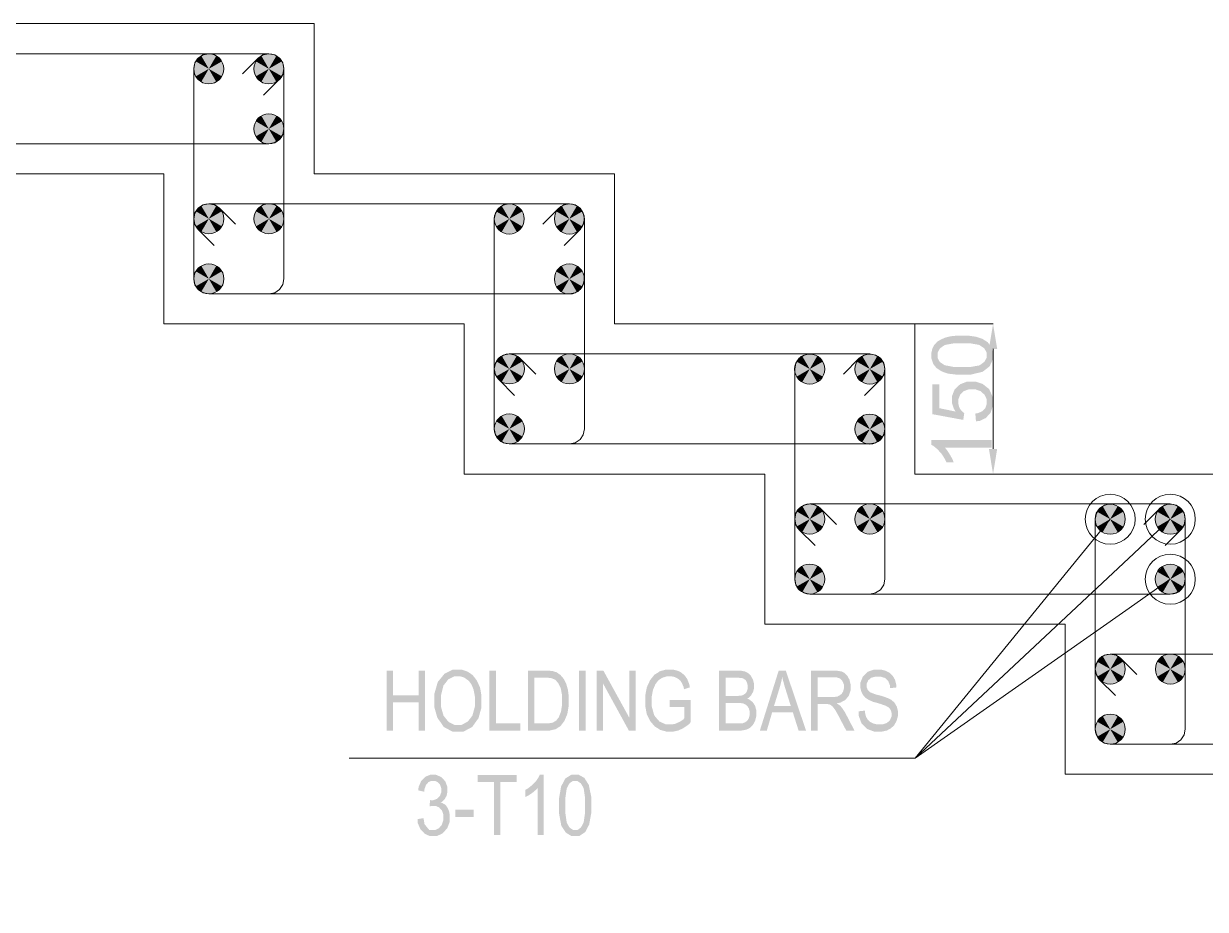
# Model space of a CAD drawing. Header units: millimetres. Extents: x 51.5 to 74.8, y 0.8 to 17.2.
# Drawn here: x 66.374 to 67.918, y 4.302 to 5.46 of the extents above; entities that cross this region are included whole.
import ezdxf

# ---------------------------------------------------------------- set-up
doc = ezdxf.new("R2010")
doc.units = ezdxf.units.MM
doc.layers.add('PDF_Geomertry', color=7, linetype='Continuous')
doc.layers.add('PDF_Solid Fills', color=7, linetype='Continuous')

msp = doc.modelspace()

# ---------------------------------------------------------------- hatches: boundary and pattern name
at = {"layer": 'PDF_Solid Fills', "transparency": 33554559}
h = msp.add_hatch(color=256, dxfattribs=at)
h.paths.add_polyline_path([(67.6001, 5.0006), (67.5932, 5.0006), (67.5819, 5.002), (67.5776, 5.0034), (67.5734, 5.0049), (67.5669, 5.0091), (67.5645, 5.0119), (67.5623, 5.0148), (67.56, 5.0219), (67.56, 5.0262), (67.56, 5.0293), (67.5612, 5.0348), (67.5625, 5.0372), (67.5638, 5.0397), (67.5675, 5.0436), (67.5698, 5.0451), (67.5723, 5.0466), (67.5782, 5.0491), (67.5815, 5.0499), (67.585, 5.0508), (67.5943, 5.0518), (67.6001, 5.0518), (67.607, 5.0518), (67.6182, 5.0502), (67.6225, 5.0488), (67.6266, 5.0474), (67.6332, 5.0433), (67.6355, 5.0404), (67.6379, 5.0376), (67.6401, 5.0305), (67.6401, 5.0262), (67.6401, 5.0205), (67.6361, 5.0116), (67.632, 5.0084), (67.627, 5.0045), (67.6111, 5.0006)])
h.paths.add_polyline_path([(67.6001, 5.0105), (67.6098, 5.0105), (67.6226, 5.0127), (67.6258, 5.0149), (67.629, 5.0173), (67.6322, 5.0229), (67.6322, 5.0262), (67.6322, 5.0295), (67.629, 5.0351), (67.6258, 5.0373), (67.6226, 5.0395), (67.6097, 5.0418), (67.6001, 5.0418), (67.5904, 5.0418), (67.5776, 5.0395), (67.5744, 5.0373), (67.5712, 5.0351), (67.568, 5.0294), (67.568, 5.0261), (67.568, 5.0227), (67.5708, 5.0174), (67.5736, 5.0155), (67.5772, 5.013), (67.5904, 5.0105)])
for points in [[(67.6182, 4.9397), (67.6173, 4.9498), (67.6211, 4.9504), (67.6266, 4.953), (67.6284, 4.9549), (67.6304, 4.957), (67.6322, 4.962), (67.6322, 4.9649), (67.6322, 4.9684), (67.6295, 4.9743), (67.6269, 4.9766), (67.6243, 4.9791), (67.6173, 4.9815), (67.613, 4.9815), (67.6088, 4.9815), (67.6023, 4.9791), (67.6, 4.9769), (67.5976, 4.9745), (67.5952, 4.9686), (67.5952, 4.9647), (67.5952, 4.9623), (67.5963, 4.9581), (67.5973, 4.9563), (67.5984, 4.9544), (67.6012, 4.9515), (67.6029, 4.9505), (67.6016, 4.9415), (67.5613, 4.949), (67.5613, 4.988), (67.5705, 4.988), (67.5705, 4.9568), (67.5916, 4.9524), (67.5893, 4.9561), (67.5868, 4.9634), (67.5868, 4.9673), (67.5868, 4.9724), (67.5902, 4.9811), (67.5938, 4.9847), (67.5975, 4.9881), (67.6066, 4.9916), (67.6122, 4.9916), (67.6175, 4.9916), (67.6268, 4.9886), (67.6307, 4.9855), (67.6354, 4.9818), (67.6401, 4.9713), (67.6401, 4.9648), (67.6401, 4.9595), (67.6372, 4.9508), (67.6341, 4.9474), (67.6311, 4.944), (67.6232, 4.9402)], [(67.6388, 4.9151), (67.6388, 4.9054), (67.5773, 4.9054), (67.579, 4.9037), (67.5823, 4.8991), (67.584, 4.8963), (67.5857, 4.8934), (67.5882, 4.8884), (67.589, 4.8862), (67.5797, 4.8862), (67.5777, 4.8902), (67.5732, 4.8973), (67.5705, 4.9002), (67.5677, 4.9033), (67.5625, 4.9076), (67.56, 4.9088), (67.56, 4.9151)], [(67.2183, 4.5662), (67.2183, 4.5754), (67.2455, 4.5755), (67.2455, 4.5462), (67.2425, 4.5431), (67.2359, 4.5386), (67.2326, 4.537), (67.2293, 4.5355), (67.2223, 4.534), (67.2188, 4.534), (67.2141, 4.534), (67.2058, 4.5363), (67.202, 4.5387), (67.1983, 4.5411), (67.1925, 4.548), (67.1904, 4.5524), (67.1882, 4.557), (67.1861, 4.5679), (67.1861, 4.5743), (67.1861, 4.5806), (67.1882, 4.5919), (67.1904, 4.5966), (67.1925, 4.6013), (67.1982, 4.6084), (67.2018, 4.6106), (67.2052, 4.6129), (67.2136, 4.6152), (67.2183, 4.6152), (67.2219, 4.6152), (67.228, 4.6138), (67.2307, 4.6126), (67.2333, 4.6112), (67.2377, 4.6076), (67.2394, 4.6051), (67.2411, 4.6027), (67.2437, 4.5961), (67.2445, 4.5919), (67.2369, 4.5894), (67.2362, 4.5926), (67.2341, 4.5976), (67.233, 4.5993), (67.2318, 4.6009), (67.2287, 4.6034), (67.2268, 4.6044), (67.2248, 4.6054), (67.2205, 4.6063), (67.2182, 4.6063), (67.2145, 4.6063), (67.2086, 4.6045), (67.2059, 4.6029), (67.2034, 4.6012), (67.1994, 4.5959), (67.1979, 4.5923), (67.1963, 4.5887), (67.1947, 4.5799), (67.1947, 4.5748), (67.1947, 4.5669), (67.198, 4.5551), (67.2013, 4.5512), (67.2047, 4.5473), (67.2133, 4.5434), (67.2186, 4.5434), (67.2211, 4.5434), (67.2262, 4.5445), (67.2288, 4.5458), (67.2315, 4.547), (67.2357, 4.5498), (67.2372, 4.5515), (67.2372, 4.5662)], [(67.465, 4.5606), (67.473, 4.5615), (67.4733, 4.5583), (67.4747, 4.5531), (67.4759, 4.5513), (67.477, 4.5495), (67.4802, 4.5466), (67.4823, 4.5455), (67.4845, 4.5445), (67.4893, 4.5434), (67.4919, 4.5434), (67.4957, 4.5434), (67.5016, 4.5452), (67.5037, 4.547), (67.5058, 4.549), (67.5079, 4.5538), (67.5079, 4.5568), (67.5079, 4.5584), (67.5072, 4.5615), (67.5063, 4.5629), (67.5057, 4.5641), (67.5033, 4.5662), (67.5018, 4.567), (67.5002, 4.5679), (67.4936, 4.5702), (67.4884, 4.5718), (67.4838, 4.573), (67.4775, 4.5758), (67.4755, 4.5772), (67.4736, 4.5784), (67.4707, 4.5819), (67.4695, 4.584), (67.4684, 4.5862), (67.4673, 4.5909), (67.4673, 4.5936), (67.4673, 4.5983), (67.4705, 4.6061), (67.4736, 4.6091), (67.4766, 4.6122), (67.485, 4.6152), (67.4901, 4.6152), (67.4937, 4.6152), (67.5, 4.6137), (67.5027, 4.6123), (67.5054, 4.6109), (67.5095, 4.6069), (67.5111, 4.6043), (67.5125, 4.6016), (67.5141, 4.5954), (67.5143, 4.5918), (67.5061, 4.5909), (67.5057, 4.5948), (67.5034, 4.6005), (67.5015, 4.6023), (67.4995, 4.6041), (67.494, 4.6059), (67.4904, 4.6059), (67.4868, 4.6059), (67.4812, 4.6044), (67.4794, 4.6027), (67.4775, 4.6012), (67.4755, 4.5969), (67.4755, 4.5944), (67.4755, 4.592), (67.4769, 4.5883), (67.4783, 4.587), (67.4797, 4.5856), (67.4861, 4.583), (67.4909, 4.5818), (67.4957, 4.5805), (67.5023, 4.5781), (67.5043, 4.5773), (67.5073, 4.5758), (67.5118, 4.5719), (67.5132, 4.5694), (67.5147, 4.5669), (67.5162, 4.5611), (67.5162, 4.5577), (67.5162, 4.5543), (67.5145, 4.5481), (67.513, 4.5454), (67.5115, 4.5426), (67.5072, 4.5384), (67.5044, 4.5369), (67.5018, 4.5355), (67.4951, 4.534), (67.4913, 4.534), (67.4854, 4.534), (67.4758, 4.5376), (67.4723, 4.5412), (67.4687, 4.5448), (67.4651, 4.5545)], [(66.8483, 4.5354), (66.8483, 4.6138), (66.8568, 4.6138), (66.8568, 4.5816), (66.8902, 4.5816), (66.8902, 4.6138), (66.8987, 4.6138), (66.8987, 4.5354), (66.8902, 4.5354), (66.8902, 4.5723), (66.8568, 4.5723), (66.8568, 4.5354)], [(66.9827, 4.5354), (66.9827, 4.6138), (66.9912, 4.6138), (66.9912, 4.5447), (67.0229, 4.5447), (67.0229, 4.5354)], [(67.1229, 4.5354), (67.1229, 4.6138), (67.1315, 4.6138), (67.1654, 4.5522), (67.1654, 4.6138), (67.1736, 4.6138), (67.1736, 4.5354), (67.1648, 4.5354), (67.1311, 4.5969), (67.1311, 4.5354)], [(66.8888, 4.4197), (66.8966, 4.4209), (66.8979, 4.4131), (66.9041, 4.4054), (66.9091, 4.4054), (66.9119, 4.4054), (66.9165, 4.4077), (66.9186, 4.4099), (66.9205, 4.4123), (66.9225, 4.4183), (66.9225, 4.4219), (66.9225, 4.4254), (66.9207, 4.4308), (66.9188, 4.4329), (66.917, 4.4349), (66.9126, 4.437), (66.91, 4.437), (66.9088, 4.437), (66.9061, 4.4366), (66.9044, 4.4361), (66.9052, 4.4445), (66.9065, 4.4444), (66.9094, 4.4444), (66.9143, 4.4462), (66.9161, 4.448), (66.9179, 4.4498), (66.9197, 4.4545), (66.9197, 4.4576), (66.9197, 4.4602), (66.9182, 4.4647), (66.9166, 4.4663), (66.9151, 4.468), (66.9113, 4.4697), (66.9091, 4.4697), (66.9069, 4.4697), (66.903, 4.468), (66.9015, 4.4662), (66.8998, 4.4644), (66.8979, 4.4591), (66.8975, 4.4555), (66.8895, 4.4573), (66.8904, 4.4623), (66.8937, 4.4699), (66.8963, 4.4724), (66.899, 4.4751), (66.9052, 4.4776), (66.909, 4.4776), (66.9129, 4.4776), (66.9195, 4.4748), (66.9223, 4.4719), (66.9251, 4.469), (66.9277, 4.4618), (66.9277, 4.4573), (66.9277, 4.4547), (66.9266, 4.4499), (66.9254, 4.4479), (66.9243, 4.4458), (66.9211, 4.4426), (66.919, 4.4413), (66.9209, 4.4408), (66.9241, 4.4391), (66.9254, 4.4379), (66.9266, 4.4366), (66.9286, 4.4333), (66.9294, 4.4312), (66.9301, 4.4293), (66.9309, 4.4245), (66.9309, 4.422), (66.9309, 4.4166), (66.9277, 4.4079), (66.9245, 4.4044), (66.9213, 4.4009), (66.9137, 4.3974), (66.9093, 4.3974), (66.9051, 4.3974), (66.8982, 4.4005), (66.8954, 4.4036), (66.8925, 4.4065), (66.8891, 4.4145)], [(66.9886, 4.3988), (66.9886, 4.468), (66.9673, 4.468), (66.9673, 4.4773), (67.0183, 4.4773), (67.0183, 4.468), (66.997, 4.468), (66.997, 4.3988)], [(67.0534, 4.3988), (67.0455, 4.3988), (67.0455, 4.4602), (67.0441, 4.4586), (67.0405, 4.4554), (67.0382, 4.4537), (67.0359, 4.452), (67.0316, 4.4495), (67.0297, 4.4487), (67.0297, 4.458), (67.033, 4.4598), (67.0388, 4.4644), (67.0413, 4.4672), (67.0438, 4.4698), (67.0473, 4.4751), (67.0483, 4.4776), (67.0534, 4.4776)]]:
    msp.add_hatch(color=256, dxfattribs=at).paths.add_polyline_path(points)
h = msp.add_hatch(color=256, dxfattribs=at)
h.paths.add_polyline_path([(66.9108, 4.5736), (66.9108, 4.5836), (66.9152, 4.599), (66.9197, 4.6044), (66.924, 4.6098), (66.9351, 4.6152), (66.9416, 4.6152), (66.9459, 4.6152), (66.9537, 4.6127), (66.9572, 4.6104), (66.9607, 4.608), (66.9662, 4.6009), (66.9683, 4.5963), (66.9704, 4.5918), (66.9723, 4.5809), (66.9723, 4.5745), (66.9723, 4.5658), (66.9684, 4.5516), (66.9644, 4.5461), (66.9601, 4.5401), (66.9487, 4.534), (66.9416, 4.534), (66.9344, 4.534), (66.923, 4.5402), (66.9187, 4.5465), (66.9147, 4.552), (66.9108, 4.5656)])
h.paths.add_polyline_path([(66.9195, 4.5734), (66.9195, 4.5662), (66.9227, 4.5549), (66.9259, 4.5509), (66.9291, 4.5469), (66.9369, 4.5429), (66.9415, 4.5429), (66.9462, 4.5429), (66.9541, 4.5469), (66.9573, 4.5509), (66.9605, 4.5551), (66.9637, 4.5669), (66.9637, 4.5748), (66.9637, 4.5798), (66.962, 4.5888), (66.9604, 4.5929), (66.9591, 4.5959), (66.9554, 4.6008), (66.9527, 4.6026), (66.9502, 4.6045), (66.9447, 4.6063), (66.9416, 4.6063), (66.9369, 4.6063), (66.9288, 4.6023), (66.9258, 4.5983), (66.9226, 4.5943), (66.9195, 4.5819)])
h = msp.add_hatch(color=256, dxfattribs=at)
h.paths.add_polyline_path([(67.033, 4.5354), (67.033, 4.6138), (67.0552, 4.6138), (67.0594, 4.6138), (67.0657, 4.6131), (67.0679, 4.6124), (67.0707, 4.6115), (67.0755, 4.608), (67.0776, 4.6055), (67.0797, 4.603), (67.0829, 4.5968), (67.084, 4.593), (67.0851, 4.5893), (67.0863, 4.5802), (67.0863, 4.5751), (67.0863, 4.5684), (67.0844, 4.557), (67.0825, 4.5524), (67.0804, 4.5477), (67.0754, 4.5412), (67.0723, 4.5393), (67.0693, 4.5373), (67.0612, 4.5354), (67.0563, 4.5354)])
h.paths.add_polyline_path([(67.0415, 4.5447), (67.0552, 4.5447), (67.0594, 4.5447), (67.0658, 4.5459), (67.0679, 4.5473), (67.0701, 4.5487), (67.0734, 4.553), (67.0745, 4.5561), (67.0761, 4.5599), (67.0776, 4.5695), (67.0776, 4.5751), (67.0776, 4.5811), (67.0759, 4.5905), (67.0744, 4.5938), (67.0727, 4.5973), (67.0686, 4.6019), (67.0659, 4.603), (67.0643, 4.6038), (67.0588, 4.6045), (67.0551, 4.6045), (67.0415, 4.6045)])
h = msp.add_hatch(color=256, dxfattribs=at)
h.paths.add_polyline_path([(67.2827, 4.5354), (67.2827, 4.6138), (67.3069, 4.6138), (67.3107, 4.6138), (67.3163, 4.6127), (67.3186, 4.6116), (67.3207, 4.6104), (67.3243, 4.6069), (67.3255, 4.6045), (67.3269, 4.602), (67.3283, 4.5968), (67.3283, 4.5938), (67.3283, 4.5911), (67.3272, 4.5862), (67.3259, 4.5841), (67.3248, 4.5819), (67.3215, 4.5784), (67.3193, 4.5772), (67.322, 4.5761), (67.3265, 4.5726), (67.3282, 4.5702), (67.3297, 4.5677), (67.3313, 4.5618), (67.3313, 4.5581), (67.3313, 4.5545), (67.3298, 4.5483), (67.3284, 4.5456), (67.3269, 4.5429), (67.323, 4.539), (67.3207, 4.5377), (67.3182, 4.5366), (67.3115, 4.5354), (67.3072, 4.5354)])
h.paths.add_polyline_path([(67.2912, 4.5447), (67.3073, 4.5447), (67.31, 4.5447), (67.3138, 4.5451), (67.3151, 4.5456), (67.3169, 4.5463), (67.3197, 4.5486), (67.3207, 4.5501), (67.3216, 4.5518), (67.3226, 4.5558), (67.3226, 4.5581), (67.3226, 4.5604), (67.3216, 4.5641), (67.3208, 4.5656), (67.3198, 4.5672), (67.3173, 4.5694), (67.3158, 4.5701), (67.3143, 4.5709), (67.3094, 4.5716), (67.3062, 4.5716), (67.2912, 4.5716)])
h.paths.add_polyline_path([(67.2912, 4.5808), (67.3052, 4.5808), (67.3079, 4.5808), (67.3118, 4.5812), (67.313, 4.5816), (67.3147, 4.5822), (67.3172, 4.584), (67.3182, 4.5854), (67.319, 4.5868), (67.32, 4.5902), (67.32, 4.5926), (67.32, 4.5947), (67.3191, 4.5981), (67.3183, 4.5997), (67.3175, 4.6011), (67.3152, 4.603), (67.3138, 4.6036), (67.3126, 4.604), (67.3077, 4.6045), (67.3041, 4.6045), (67.2912, 4.6045)])
h = msp.add_hatch(color=256, dxfattribs=at)
h.paths.add_polyline_path([(67.3359, 4.5354), (67.3605, 4.6138), (67.3698, 4.6138), (67.3962, 4.5354), (67.3865, 4.5354), (67.379, 4.5591), (67.3519, 4.5591), (67.345, 4.5354)])
h.paths.add_polyline_path([(67.3544, 4.5676), (67.3763, 4.5676), (67.3695, 4.5893), (67.368, 4.5943), (67.3658, 4.6024), (67.3651, 4.6056), (67.3644, 4.6018), (67.3626, 4.5943), (67.3615, 4.5906)])
h = msp.add_hatch(color=256, dxfattribs=at)
h.paths.add_polyline_path([(67.4029, 4.5354), (67.4029, 4.6138), (67.4313, 4.6138), (67.4359, 4.6138), (67.4425, 4.6127), (67.4447, 4.6116), (67.4468, 4.6105), (67.4502, 4.6069), (67.4516, 4.6044), (67.453, 4.6018), (67.4544, 4.5958), (67.4544, 4.5924), (67.4544, 4.588), (67.452, 4.5808), (67.4497, 4.5781), (67.4475, 4.5754), (67.4407, 4.5718), (67.4362, 4.5711), (67.438, 4.5699), (67.4408, 4.5679), (67.4418, 4.5668), (67.4436, 4.5645), (67.4469, 4.5595), (67.4484, 4.5568), (67.4595, 4.5354), (67.4488, 4.5354), (67.4402, 4.5516), (67.4377, 4.5565), (67.434, 4.5629), (67.4327, 4.5645), (67.4315, 4.5662), (67.429, 4.5686), (67.4279, 4.5691), (67.4266, 4.5697), (67.4233, 4.5702), (67.4212, 4.5702), (67.4113, 4.5702), (67.4113, 4.5354)])
h.paths.add_polyline_path([(67.4113, 4.5793), (67.4297, 4.5793), (67.4327, 4.5793), (67.4373, 4.5799), (67.4388, 4.5808), (67.4404, 4.5815), (67.4429, 4.5837), (67.4438, 4.5852), (67.4447, 4.5868), (67.4457, 4.5904), (67.4457, 4.5924), (67.4457, 4.5955), (67.4438, 4.6001), (67.4422, 4.6018), (67.4404, 4.6036), (67.4352, 4.6052), (67.4318, 4.6052), (67.4113, 4.6052)])
h = msp.add_hatch(color=256, dxfattribs=at)
h.paths.add_polyline_path([(67.0737, 4.4376), (67.0737, 4.4474), (67.0763, 4.4624), (67.079, 4.4674), (67.0816, 4.4726), (67.0895, 4.4776), (67.0947, 4.4776), (67.0994, 4.4776), (67.1066, 4.4736), (67.1093, 4.4694), (67.1125, 4.4644), (67.1157, 4.4486), (67.1157, 4.4376), (67.1157, 4.4277), (67.113, 4.4127), (67.1104, 4.4077), (67.1077, 4.4026), (67.0998, 4.3974), (67.0947, 4.3974), (67.09, 4.3974), (67.0825, 4.402), (67.0795, 4.4065), (67.0766, 4.4109), (67.0737, 4.4265)])
h.paths.add_polyline_path([(67.0818, 4.4376), (67.0818, 4.428), (67.0836, 4.4152), (67.0854, 4.4119), (67.0873, 4.4087), (67.092, 4.4054), (67.0948, 4.4054), (67.0976, 4.4054), (67.1022, 4.4087), (67.104, 4.412), (67.1058, 4.4154), (67.1076, 4.4281), (67.1076, 4.4376), (67.1076, 4.4472), (67.1058, 4.4599), (67.104, 4.4633), (67.102, 4.4665), (67.0973, 4.4697), (67.0944, 4.4697), (67.0918, 4.4697), (67.0872, 4.4665), (67.0854, 4.4631), (67.0836, 4.4598), (67.0818, 4.447)])

# ---------------------------------------------------------------- linework, layer by layer
at = {"layer": 'PDF_Geomertry', "lineweight": 0}
for points in [[(68.7158, 4.2822), (68.7158, 4.4784), (68.3234, 4.4784), (68.3234, 4.6745), (67.9309, 4.6745), (67.9309, 4.8708), (67.5384, 4.8708), (67.5384, 5.067), (67.1461, 5.067), (67.1461, 5.2633), (66.7536, 5.2633), (66.7536, 5.4595), (66.3611, 5.4595)], [(66.2237, 5.4202), (66.6947, 5.4202), (66.7022, 5.4188), (66.7086, 5.4145), (66.7127, 5.4081), (66.7143, 5.4006), (66.7143, 5.3222), (66.7127, 5.3147), (66.7086, 5.3083), (66.7022, 5.304), (66.6947, 5.3026), (66.2237, 5.3026)], [(66.66, 5.3937), (66.6808, 5.4145), (66.6872, 5.4188), (66.6947, 5.4202), (66.7022, 5.4188), (66.7086, 5.4145), (66.7127, 5.4081), (66.7143, 5.4006), (66.7143, 5.1259), (66.7127, 5.1184), (66.7086, 5.112), (66.7022, 5.1077), (66.6947, 5.1063), (66.6162, 5.1063), (66.6087, 5.1077), (66.6023, 5.112), (66.598, 5.1184), (66.5965, 5.1259), (66.5965, 5.4006), (66.598, 5.4081), (66.6023, 5.4145), (66.6087, 5.4188), (66.6162, 5.4202), (66.6947, 5.4202), (66.7022, 5.4188), (66.7086, 5.4145), (66.7127, 5.4081), (66.7143, 5.4006), (66.7127, 5.3931), (66.7086, 5.3868), (66.6877, 5.3659)], [(66.1648, 5.2633), (66.5573, 5.2633), (66.5573, 5.067), (66.9498, 5.067), (66.9498, 4.8708), (67.3422, 4.8708), (67.3422, 4.6745), (67.7347, 4.6745), (67.7347, 4.4784), (68.1272, 4.4784), (68.1272, 4.2822)], [(66.6232, 5.1697), (66.6023, 5.1905), (66.598, 5.1969), (66.5965, 5.2044), (66.598, 5.2119), (66.6023, 5.2183), (66.6087, 5.2226), (66.6162, 5.224), (67.0872, 5.224), (67.0947, 5.2226), (67.1011, 5.2183), (67.1052, 5.2119), (67.1068, 5.2044), (67.1068, 5.1259), (67.1052, 5.1184), (67.1011, 5.112), (67.0947, 5.1077), (67.0872, 5.1063), (66.6162, 5.1063), (66.6087, 5.1077), (66.6023, 5.112), (66.598, 5.1184), (66.5965, 5.1259), (66.5965, 5.2044), (66.598, 5.2119), (66.6023, 5.2183), (66.6087, 5.2226), (66.6162, 5.224), (66.6237, 5.2226), (66.6301, 5.2183), (66.6509, 5.1974)], [(67.0525, 5.1974), (67.0733, 5.2183), (67.0797, 5.2226), (67.0872, 5.224), (67.0947, 5.2226), (67.1011, 5.2183), (67.1052, 5.2119), (67.1068, 5.2044), (67.1068, 4.9297), (67.1052, 4.9222), (67.1011, 4.9158), (67.0947, 4.9116), (67.0872, 4.9101), (67.0086, 4.9101), (67.0011, 4.9116), (66.9948, 4.9158), (66.9905, 4.9222), (66.989, 4.9297), (66.989, 5.2044), (66.9905, 5.2119), (66.9948, 5.2183), (67.0011, 5.2226), (67.0086, 5.224), (67.0872, 5.224), (67.0947, 5.2226), (67.1011, 5.2183), (67.1052, 5.2119), (67.1068, 5.2044), (67.1052, 5.1969), (67.1011, 5.1905), (67.0802, 5.1697)], [(67.5384, 5.067), (67.5384, 5.067)], [(67.5387, 5.067), (67.6408, 5.067)], [(67.6405, 5.0344), (67.6405, 4.9036)], [(67.0155, 4.9734), (66.9948, 4.9943), (66.9905, 5.0006), (66.989, 5.0081), (66.9905, 5.0156), (66.9948, 5.022), (67.0011, 5.0263), (67.0086, 5.0279), (67.4795, 5.0279), (67.487, 5.0263), (67.4934, 5.022), (67.4977, 5.0156), (67.4993, 5.0081), (67.4993, 4.9297), (67.4977, 4.9222), (67.4934, 4.9158), (67.487, 4.9116), (67.4795, 4.9101), (67.0086, 4.9101), (67.0011, 4.9116), (66.9948, 4.9158), (66.9905, 4.9222), (66.989, 4.9297), (66.989, 5.0081), (66.9905, 5.0156), (66.9948, 5.022), (67.0011, 5.0263), (67.0086, 5.0279), (67.0162, 5.0263), (67.0225, 5.022), (67.0433, 5.0012)], [(67.445, 5.0012), (67.4657, 5.022), (67.472, 5.0263), (67.4795, 5.0279), (67.487, 5.0263), (67.4934, 5.022), (67.4977, 5.0156), (67.4993, 5.0081), (67.4993, 4.7334), (67.4977, 4.7259), (67.4934, 4.7195), (67.487, 4.7154), (67.4795, 4.7138), (67.4011, 4.7138), (67.3936, 4.7154), (67.3872, 4.7195), (67.383, 4.7259), (67.3815, 4.7334), (67.3815, 5.0081), (67.383, 5.0156), (67.3872, 5.022), (67.3936, 5.0263), (67.4011, 5.0279), (67.4795, 5.0279), (67.487, 5.0263), (67.4934, 5.022), (67.4977, 5.0156), (67.4993, 5.0081), (67.4977, 5.0006), (67.4934, 4.9943), (67.4726, 4.9734)], [(67.5384, 4.8708), (67.5384, 4.8708)], [(67.5387, 4.8708), (67.6408, 4.8708)], [(67.6405, 4.8708), (67.6405, 4.8708)], [(67.408, 4.7773), (67.3872, 4.798), (67.383, 4.8044), (67.3815, 4.8119), (67.383, 4.8194), (67.3872, 4.8258), (67.3936, 4.8301), (67.4011, 4.8316), (67.872, 4.8316), (67.8795, 4.8301), (67.8859, 4.8258), (67.8902, 4.8194), (67.8916, 4.8119), (67.8916, 4.7334), (67.8902, 4.7259), (67.8859, 4.7195), (67.8795, 4.7154), (67.872, 4.7138), (67.4011, 4.7138), (67.3936, 4.7154), (67.3872, 4.7195), (67.383, 4.7259), (67.3815, 4.7334), (67.3815, 4.8119), (67.383, 4.8194), (67.3872, 4.8258), (67.3936, 4.8301), (67.4011, 4.8316), (67.4086, 4.8301), (67.415, 4.8258), (67.4358, 4.8049)], [(67.8373, 4.8049), (67.8582, 4.8258), (67.8645, 4.8301), (67.872, 4.8316), (67.8795, 4.8301), (67.8859, 4.8258), (67.8902, 4.8194), (67.8916, 4.8119), (67.8916, 4.5372), (67.8902, 4.5297), (67.8859, 4.5233), (67.8795, 4.5191), (67.872, 4.5176), (67.7936, 4.5176), (67.7861, 4.5191), (67.7797, 4.5233), (67.7754, 4.5297), (67.774, 4.5372), (67.774, 4.8119), (67.7754, 4.8194), (67.7797, 4.8258), (67.7861, 4.8301), (67.7936, 4.8316), (67.872, 4.8316), (67.8795, 4.8301), (67.8859, 4.8258), (67.8902, 4.8194), (67.8916, 4.8119), (67.8902, 4.8044), (67.8859, 4.798), (67.8651, 4.7773)], [(67.7934, 4.8118), (67.7522, 4.7611), (67.5386, 4.4993), (67.8243, 4.767), (67.872, 4.8118)], [(67.872, 4.7333), (67.8184, 4.6956), (67.5386, 4.4993), (66.7994, 4.4993)], [(67.8005, 4.5811), (67.7797, 4.6019), (67.7754, 4.6081), (67.774, 4.6158), (67.7754, 4.6233), (67.7797, 4.6295), (67.7861, 4.6338), (67.7936, 4.6354), (68.2645, 4.6354)], [(68.2645, 4.5176), (67.7936, 4.5176), (67.7861, 4.5191), (67.7797, 4.5233), (67.7754, 4.5297), (67.774, 4.5372), (67.774, 4.6158), (67.7754, 4.6233), (67.7797, 4.6295), (67.7861, 4.6338), (67.7936, 4.6354), (67.8011, 4.6338), (67.8075, 4.6295), (67.8283, 4.6088)]]:
    msp.add_lwpolyline(points, dxfattribs=at)
msp.add_circle((66.6947, 5.2044), 0.0196, dxfattribs=at)
for points in [[(66.6357, 5.4004), (66.6357, 5.4112), (66.6269, 5.4201), (66.6161, 5.4201), (66.6052, 5.4201), (66.5965, 5.4112), (66.5965, 5.4004), (66.5965, 5.3895), (66.6052, 5.3808), (66.6161, 5.3808), (66.6269, 5.3808), (66.6357, 5.3895), (66.6357, 5.4004)], [(66.7143, 5.4004), (66.7143, 5.4112), (66.7054, 5.4201), (66.6945, 5.4201), (66.6837, 5.4201), (66.675, 5.4112), (66.675, 5.4004), (66.675, 5.3895), (66.6837, 5.3808), (66.6945, 5.3808), (66.7054, 5.3808), (66.7143, 5.3895), (66.7143, 5.4004)], [(66.7143, 5.4004), (66.7143, 5.4112), (66.7054, 5.4201), (66.6945, 5.4201), (66.6837, 5.4201), (66.675, 5.4112), (66.675, 5.4004), (66.675, 5.3895), (66.6837, 5.3808), (66.6945, 5.3808), (66.7054, 5.3808), (66.7143, 5.3895), (66.7143, 5.4004)], [(66.7143, 5.3219), (66.7143, 5.3327), (66.7054, 5.3416), (66.6945, 5.3416), (66.6837, 5.3416), (66.675, 5.3327), (66.675, 5.3219), (66.675, 5.3111), (66.6837, 5.3023), (66.6945, 5.3023), (66.7054, 5.3023), (66.7143, 5.3111), (66.7143, 5.3219)], [(66.6358, 5.2044), (66.6358, 5.2152), (66.627, 5.224), (66.6162, 5.224), (66.6054, 5.224), (66.5965, 5.2152), (66.5965, 5.2044), (66.5965, 5.1936), (66.6054, 5.1848), (66.6162, 5.1848), (66.627, 5.1848), (66.6358, 5.1936), (66.6358, 5.2044)], [(66.6358, 5.2044), (66.6358, 5.2152), (66.627, 5.224), (66.6162, 5.224), (66.6054, 5.224), (66.5965, 5.2152), (66.5965, 5.2044), (66.5965, 5.1936), (66.6054, 5.1848), (66.6162, 5.1848), (66.627, 5.1848), (66.6358, 5.1936), (66.6358, 5.2044)], [(67.0282, 5.2043), (67.0282, 5.2149), (67.0194, 5.2238), (67.0086, 5.2238), (66.9977, 5.2238), (66.989, 5.2149), (66.989, 5.2043), (66.989, 5.1934), (66.9977, 5.1845), (67.0086, 5.1845), (67.0194, 5.1845), (67.0282, 5.1934), (67.0282, 5.2043)], [(67.1066, 5.2043), (67.1066, 5.2149), (67.0979, 5.2238), (67.087, 5.2238), (67.0762, 5.2238), (67.0675, 5.2149), (67.0675, 5.2043), (67.0675, 5.1934), (67.0762, 5.1845), (67.087, 5.1845), (67.0979, 5.1845), (67.1066, 5.1934), (67.1066, 5.2043)], [(67.1066, 5.2043), (67.1066, 5.2149), (67.0979, 5.2238), (67.087, 5.2238), (67.0762, 5.2238), (67.0675, 5.2149), (67.0675, 5.2043), (67.0675, 5.1934), (67.0762, 5.1845), (67.087, 5.1845), (67.0979, 5.1845), (67.1066, 5.1934), (67.1066, 5.2043)], [(66.6358, 5.1259), (66.6358, 5.1368), (66.627, 5.1455), (66.6162, 5.1455), (66.6054, 5.1455), (66.5965, 5.1368), (66.5965, 5.1259), (66.5965, 5.1151), (66.6054, 5.1063), (66.6162, 5.1063), (66.627, 5.1063), (66.6358, 5.1151), (66.6358, 5.1259)], [(67.1066, 5.1256), (67.1066, 5.1365), (67.0979, 5.1454), (67.087, 5.1454), (67.0762, 5.1454), (67.0675, 5.1365), (67.0675, 5.1256), (67.0675, 5.1148), (67.0762, 5.1061), (67.087, 5.1061), (67.0979, 5.1061), (67.1066, 5.1148), (67.1066, 5.1256)], [(67.0283, 5.0081), (67.0283, 5.019), (67.0194, 5.0279), (67.0086, 5.0279), (66.9979, 5.0279), (66.989, 5.019), (66.989, 5.0081), (66.989, 4.9973), (66.9979, 4.9886), (67.0086, 4.9886), (67.0194, 4.9886), (67.0283, 4.9973), (67.0283, 5.0081)], [(67.0283, 5.0081), (67.0283, 5.019), (67.0194, 5.0279), (67.0086, 5.0279), (66.9979, 5.0279), (66.989, 5.019), (66.989, 5.0081), (66.989, 4.9973), (66.9979, 4.9886), (67.0086, 4.9886), (67.0194, 4.9886), (67.0283, 4.9973), (67.0283, 5.0081)], [(67.1068, 5.0081), (67.1068, 5.019), (67.098, 5.0279), (67.0872, 5.0279), (67.0763, 5.0279), (67.0675, 5.019), (67.0675, 5.0081), (67.0675, 4.9973), (67.0763, 4.9886), (67.0872, 4.9886), (67.098, 4.9886), (67.1068, 4.9973), (67.1068, 5.0081)], [(67.4207, 5.008), (67.4207, 5.0188), (67.4119, 5.0276), (67.4011, 5.0276), (67.3902, 5.0276), (67.3813, 5.0188), (67.3813, 5.008), (67.3813, 4.9972), (67.3902, 4.9883), (67.4011, 4.9883), (67.4119, 4.9883), (67.4207, 4.9972), (67.4207, 5.008)], [(67.4991, 5.008), (67.4991, 5.0188), (67.4904, 5.0276), (67.4795, 5.0276), (67.4687, 5.0276), (67.46, 5.0188), (67.46, 5.008), (67.46, 4.9972), (67.4687, 4.9883), (67.4795, 4.9883), (67.4904, 4.9883), (67.4991, 4.9972), (67.4991, 5.008)], [(67.4991, 5.008), (67.4991, 5.0188), (67.4904, 5.0276), (67.4795, 5.0276), (67.4687, 5.0276), (67.46, 5.0188), (67.46, 5.008), (67.46, 4.9972), (67.4687, 4.9883), (67.4795, 4.9883), (67.4904, 4.9883), (67.4991, 4.9972), (67.4991, 5.008)], [(67.0283, 4.9297), (67.0283, 4.9405), (67.0194, 4.9493), (67.0086, 4.9493), (66.9979, 4.9493), (66.989, 4.9405), (66.989, 4.9297), (66.989, 4.9188), (66.9979, 4.9101), (67.0086, 4.9101), (67.0194, 4.9101), (67.0283, 4.9188), (67.0283, 4.9297)], [(67.4991, 4.9294), (67.4991, 4.9402), (67.4904, 4.9491), (67.4795, 4.9491), (67.4687, 4.9491), (67.46, 4.9402), (67.46, 4.9294), (67.46, 4.9187), (67.4687, 4.9098), (67.4795, 4.9098), (67.4904, 4.9098), (67.4991, 4.9187), (67.4991, 4.9294)], [(67.4208, 4.8119), (67.4208, 4.8227), (67.4119, 4.8316), (67.4011, 4.8316), (67.3902, 4.8316), (67.3815, 4.8227), (67.3815, 4.8119), (67.3815, 4.8011), (67.3902, 4.7923), (67.4011, 4.7923), (67.4119, 4.7923), (67.4208, 4.8011), (67.4208, 4.8119)], [(67.4208, 4.8119), (67.4208, 4.8227), (67.4119, 4.8316), (67.4011, 4.8316), (67.3902, 4.8316), (67.3815, 4.8227), (67.3815, 4.8119), (67.3815, 4.8011), (67.3902, 4.7923), (67.4011, 4.7923), (67.4119, 4.7923), (67.4208, 4.8011), (67.4208, 4.8119)], [(67.4993, 4.8119), (67.4993, 4.8227), (67.4904, 4.8316), (67.4795, 4.8316), (67.4687, 4.8316), (67.46, 4.8227), (67.46, 4.8119), (67.46, 4.8011), (67.4687, 4.7923), (67.4795, 4.7923), (67.4904, 4.7923), (67.4993, 4.8011), (67.4993, 4.8119)], [(67.8262, 4.8118), (67.8262, 4.8298), (67.8115, 4.8444), (67.7934, 4.8444), (67.7754, 4.8444), (67.7608, 4.8298), (67.7608, 4.8118), (67.7608, 4.7937), (67.7754, 4.779), (67.7934, 4.779), (67.8115, 4.779), (67.8262, 4.7937), (67.8262, 4.8118)], [(67.8132, 4.8118), (67.8132, 4.8226), (67.8043, 4.8313), (67.7934, 4.8313), (67.7826, 4.8313), (67.7738, 4.8226), (67.7738, 4.8118), (67.7738, 4.8009), (67.7826, 4.792), (67.7934, 4.792), (67.8043, 4.792), (67.8132, 4.8009), (67.8132, 4.8118)], [(67.9047, 4.8118), (67.9047, 4.8298), (67.8901, 4.8444), (67.872, 4.8444), (67.854, 4.8444), (67.8393, 4.8298), (67.8393, 4.8118), (67.8393, 4.7937), (67.854, 4.779), (67.872, 4.779), (67.8901, 4.779), (67.9047, 4.7937), (67.9047, 4.8118)], [(67.8916, 4.8118), (67.8916, 4.8226), (67.8829, 4.8313), (67.872, 4.8313), (67.8612, 4.8313), (67.8523, 4.8226), (67.8523, 4.8118), (67.8523, 4.8009), (67.8612, 4.792), (67.872, 4.792), (67.8829, 4.792), (67.8916, 4.8009), (67.8916, 4.8118)], [(67.8916, 4.8118), (67.8916, 4.8226), (67.8829, 4.8313), (67.872, 4.8313), (67.8612, 4.8313), (67.8523, 4.8226), (67.8523, 4.8118), (67.8523, 4.8009), (67.8612, 4.792), (67.872, 4.792), (67.8829, 4.792), (67.8916, 4.8009), (67.8916, 4.8118)], [(67.9047, 4.7333), (67.9047, 4.7513), (67.8901, 4.7659), (67.872, 4.7659), (67.854, 4.7659), (67.8393, 4.7513), (67.8393, 4.7333), (67.8393, 4.7152), (67.854, 4.7005), (67.872, 4.7005), (67.8901, 4.7005), (67.9047, 4.7152), (67.9047, 4.7333)], [(67.4208, 4.7334), (67.4208, 4.7443), (67.4119, 4.7531), (67.4011, 4.7531), (67.3902, 4.7531), (67.3815, 4.7443), (67.3815, 4.7334), (67.3815, 4.7226), (67.3902, 4.7138), (67.4011, 4.7138), (67.4119, 4.7138), (67.4208, 4.7226), (67.4208, 4.7334)], [(67.8916, 4.7333), (67.8916, 4.7441), (67.8829, 4.7529), (67.872, 4.7529), (67.8612, 4.7529), (67.8523, 4.7441), (67.8523, 4.7333), (67.8523, 4.7224), (67.8612, 4.7136), (67.872, 4.7136), (67.8829, 4.7136), (67.8916, 4.7224), (67.8916, 4.7333)], [(67.8132, 4.6158), (67.8132, 4.6266), (67.8044, 4.6354), (67.7936, 4.6354), (67.7827, 4.6354), (67.774, 4.6266), (67.774, 4.6158), (67.774, 4.6049), (67.7827, 4.5961), (67.7936, 4.5961), (67.8044, 4.5961), (67.8132, 4.6049), (67.8132, 4.6158)], [(67.8132, 4.6158), (67.8132, 4.6266), (67.8044, 4.6354), (67.7936, 4.6354), (67.7827, 4.6354), (67.774, 4.6266), (67.774, 4.6158), (67.774, 4.6049), (67.7827, 4.5961), (67.7936, 4.5961), (67.8044, 4.5961), (67.8132, 4.6049), (67.8132, 4.6158)], [(67.8916, 4.6158), (67.8916, 4.6266), (67.8829, 4.6354), (67.872, 4.6354), (67.8612, 4.6354), (67.8525, 4.6266), (67.8525, 4.6158), (67.8525, 4.6049), (67.8612, 4.5961), (67.872, 4.5961), (67.8829, 4.5961), (67.8916, 4.6049), (67.8916, 4.6158)], [(67.8132, 4.5372), (67.8132, 4.548), (67.8044, 4.5569), (67.7936, 4.5569), (67.7827, 4.5569), (67.774, 4.548), (67.774, 4.5372), (67.774, 4.5263), (67.7827, 4.5176), (67.7936, 4.5176), (67.8044, 4.5176), (67.8132, 4.5263), (67.8132, 4.5372)]]:
    msp.add_open_spline(points, degree=3, knots=[0, 0, 0, 0, 1, 1, 1, 2, 2, 2, 3, 3, 3, 4, 4, 4, 4], dxfattribs=at)
at = {"layer": 'PDF_Solid Fills', "transparency": 33554559}
for points in [[(66.6063, 5.4174), (66.6161, 5.4201), (66.6161, 5.4004)], [(66.6161, 5.4201), (66.6259, 5.4174), (66.6161, 5.4004)], [(66.6848, 5.4174), (66.6945, 5.4201), (66.6945, 5.4004)], [(66.6945, 5.4201), (66.7044, 5.4174), (66.6945, 5.4004)], [(66.5965, 5.4004), (66.5991, 5.4102), (66.6161, 5.4004)], [(66.5991, 5.4102), (66.6063, 5.4174), (66.6161, 5.4004)], [(66.6259, 5.4174), (66.6332, 5.4102), (66.6161, 5.4004)], [(66.6332, 5.4102), (66.6357, 5.4004), (66.6161, 5.4004)], [(66.675, 5.4004), (66.6776, 5.4102), (66.6945, 5.4004)], [(66.6776, 5.4102), (66.6848, 5.4174), (66.6945, 5.4004)], [(66.7044, 5.4174), (66.7116, 5.4102), (66.6945, 5.4004)], [(66.7116, 5.4102), (66.7143, 5.4004), (66.6945, 5.4004)], [(66.5991, 5.3906), (66.5965, 5.4004), (66.6161, 5.4004)], [(66.6063, 5.3834), (66.5991, 5.3906), (66.6161, 5.4004)], [(66.6161, 5.3808), (66.6063, 5.3834), (66.6161, 5.4004)], [(66.6259, 5.3834), (66.6161, 5.3808), (66.6161, 5.4004)], [(66.6332, 5.3906), (66.6259, 5.3834), (66.6161, 5.4004)], [(66.6357, 5.4004), (66.6332, 5.3906), (66.6161, 5.4004)], [(66.6776, 5.3906), (66.675, 5.4004), (66.6945, 5.4004)], [(66.6848, 5.3834), (66.6776, 5.3906), (66.6945, 5.4004)], [(66.6945, 5.3808), (66.6848, 5.3834), (66.6945, 5.4004)], [(66.7044, 5.3834), (66.6945, 5.3808), (66.6945, 5.4004)], [(66.7116, 5.3906), (66.7044, 5.3834), (66.6945, 5.4004)], [(66.7143, 5.4004), (66.7116, 5.3906), (66.6945, 5.4004)], [(66.6945, 5.3416), (66.6848, 5.339), (66.6945, 5.3219)], [(66.7044, 5.339), (66.6945, 5.3416), (66.6945, 5.3219)], [(66.6776, 5.3318), (66.675, 5.3219), (66.6945, 5.3219)], [(66.6848, 5.339), (66.6776, 5.3318), (66.6945, 5.3219)], [(66.7116, 5.3318), (66.7044, 5.339), (66.6945, 5.3219)], [(66.7143, 5.3219), (66.7116, 5.3318), (66.6945, 5.3219)], [(66.675, 5.3219), (66.6776, 5.3122), (66.6945, 5.3219)], [(66.6776, 5.3122), (66.6848, 5.3049), (66.6945, 5.3219)], [(66.6848, 5.3049), (66.6945, 5.3023), (66.6945, 5.3219)], [(66.7116, 5.3122), (66.7143, 5.3219), (66.6945, 5.3219)], [(66.7044, 5.3049), (66.7116, 5.3122), (66.6945, 5.3219)], [(66.6945, 5.3023), (66.7044, 5.3049), (66.6945, 5.3219)], [(66.6063, 5.2213), (66.5991, 5.2143), (66.6162, 5.2044)], [(66.6162, 5.224), (66.6063, 5.2213), (66.6162, 5.2044)], [(66.6259, 5.2213), (66.6162, 5.224), (66.6162, 5.2044)], [(66.6332, 5.2143), (66.6259, 5.2213), (66.6162, 5.2044)], [(66.6848, 5.2213), (66.6777, 5.2143), (66.6947, 5.2044)], [(66.6947, 5.224), (66.6848, 5.2213), (66.6947, 5.2044)], [(66.7045, 5.2213), (66.6947, 5.224), (66.6947, 5.2044)], [(66.7116, 5.2143), (66.7045, 5.2213), (66.6947, 5.2044)], [(66.9916, 5.214), (66.9987, 5.2212), (67.0086, 5.2043)], [(66.9987, 5.2212), (67.0086, 5.2238), (67.0086, 5.2043)], [(67.0086, 5.2238), (67.0184, 5.2212), (67.0086, 5.2043)], [(67.0184, 5.2212), (67.0255, 5.214), (67.0086, 5.2043)], [(67.0701, 5.214), (67.0772, 5.2212), (67.087, 5.2043)], [(67.0772, 5.2212), (67.087, 5.2238), (67.087, 5.2043)], [(67.087, 5.2238), (67.0969, 5.2212), (67.087, 5.2043)], [(67.0969, 5.2212), (67.104, 5.214), (67.087, 5.2043)], [(66.5991, 5.2143), (66.5965, 5.2044), (66.6162, 5.2044)], [(66.5965, 5.2044), (66.5991, 5.1945), (66.6162, 5.2044)], [(66.5991, 5.1945), (66.6063, 5.1874), (66.6162, 5.2044)], [(66.6063, 5.1874), (66.6162, 5.1848), (66.6162, 5.2044)], [(66.6358, 5.2044), (66.6332, 5.2143), (66.6162, 5.2044)], [(66.6332, 5.1945), (66.6358, 5.2044), (66.6162, 5.2044)], [(66.6259, 5.1874), (66.6332, 5.1945), (66.6162, 5.2044)], [(66.6162, 5.1848), (66.6259, 5.1874), (66.6162, 5.2044)], [(66.6777, 5.2143), (66.6751, 5.2044), (66.6947, 5.2044)], [(66.6751, 5.2044), (66.6777, 5.1945), (66.6947, 5.2044)], [(66.6777, 5.1945), (66.6848, 5.1874), (66.6947, 5.2044)], [(66.6848, 5.1874), (66.6947, 5.1848), (66.6947, 5.2044)], [(66.7143, 5.2044), (66.7116, 5.2143), (66.6947, 5.2044)], [(66.7116, 5.1945), (66.7143, 5.2044), (66.6947, 5.2044)], [(66.7045, 5.1874), (66.7116, 5.1945), (66.6947, 5.2044)], [(66.6947, 5.1848), (66.7045, 5.1874), (66.6947, 5.2044)], [(66.989, 5.2043), (66.9916, 5.214), (67.0086, 5.2043)], [(66.9916, 5.1944), (66.989, 5.2043), (67.0086, 5.2043)], [(66.9987, 5.1872), (66.9916, 5.1944), (67.0086, 5.2043)], [(67.0086, 5.1845), (66.9987, 5.1872), (67.0086, 5.2043)], [(67.0255, 5.214), (67.0282, 5.2043), (67.0086, 5.2043)], [(67.0184, 5.1872), (67.0086, 5.1845), (67.0086, 5.2043)], [(67.0255, 5.1944), (67.0184, 5.1872), (67.0086, 5.2043)], [(67.0282, 5.2043), (67.0255, 5.1944), (67.0086, 5.2043)], [(67.0675, 5.2043), (67.0701, 5.214), (67.087, 5.2043)], [(67.0701, 5.1944), (67.0675, 5.2043), (67.087, 5.2043)], [(67.0772, 5.1872), (67.0701, 5.1944), (67.087, 5.2043)], [(67.087, 5.1845), (67.0772, 5.1872), (67.087, 5.2043)], [(67.104, 5.214), (67.1066, 5.2043), (67.087, 5.2043)], [(67.0969, 5.1872), (67.087, 5.1845), (67.087, 5.2043)], [(67.104, 5.1944), (67.0969, 5.1872), (67.087, 5.2043)], [(67.1066, 5.2043), (67.104, 5.1944), (67.087, 5.2043)], [(66.5991, 5.1358), (66.6063, 5.1429), (66.6162, 5.1259)], [(66.6063, 5.1429), (66.6162, 5.1455), (66.6162, 5.1259)], [(66.6162, 5.1455), (66.6259, 5.1429), (66.6162, 5.1259)], [(66.6259, 5.1429), (66.6332, 5.1358), (66.6162, 5.1259)], [(67.0772, 5.1427), (67.0701, 5.1355), (67.087, 5.1256)], [(67.087, 5.1454), (67.0772, 5.1427), (67.087, 5.1256)], [(67.0969, 5.1427), (67.087, 5.1454), (67.087, 5.1256)], [(67.104, 5.1355), (67.0969, 5.1427), (67.087, 5.1256)], [(66.5965, 5.1259), (66.5991, 5.1358), (66.6162, 5.1259)], [(66.5991, 5.1161), (66.5965, 5.1259), (66.6162, 5.1259)], [(66.6063, 5.109), (66.5991, 5.1161), (66.6162, 5.1259)], [(66.6162, 5.1063), (66.6063, 5.109), (66.6162, 5.1259)], [(66.6332, 5.1358), (66.6358, 5.1259), (66.6162, 5.1259)], [(66.6259, 5.109), (66.6162, 5.1063), (66.6162, 5.1259)], [(66.6332, 5.1161), (66.6259, 5.109), (66.6162, 5.1259)], [(66.6358, 5.1259), (66.6332, 5.1161), (66.6162, 5.1259)], [(67.0701, 5.1355), (67.0675, 5.1256), (67.087, 5.1256)], [(67.0675, 5.1256), (67.0701, 5.1159), (67.087, 5.1256)], [(67.0701, 5.1159), (67.0772, 5.1087), (67.087, 5.1256)], [(67.0772, 5.1087), (67.087, 5.1061), (67.087, 5.1256)], [(67.1066, 5.1256), (67.104, 5.1355), (67.087, 5.1256)], [(67.104, 5.1159), (67.1066, 5.1256), (67.087, 5.1256)], [(67.0969, 5.1087), (67.104, 5.1159), (67.087, 5.1256)], [(67.087, 5.1061), (67.0969, 5.1087), (67.087, 5.1256)], [(67.6459, 5.0344), (67.6351, 5.0344), (67.6405, 5.067)], [(66.9916, 5.018), (66.989, 5.0081), (67.0086, 5.0081)], [(66.9988, 5.0252), (66.9916, 5.018), (67.0086, 5.0081)], [(67.0086, 5.0279), (66.9988, 5.0252), (67.0086, 5.0081)], [(67.0184, 5.0252), (67.0086, 5.0279), (67.0086, 5.0081)], [(67.0257, 5.018), (67.0184, 5.0252), (67.0086, 5.0081)], [(67.0283, 5.0081), (67.0257, 5.018), (67.0086, 5.0081)], [(67.0701, 5.018), (67.0675, 5.0081), (67.0872, 5.0081)], [(67.0773, 5.0252), (67.0701, 5.018), (67.0872, 5.0081)], [(67.0872, 5.0279), (67.0773, 5.0252), (67.0872, 5.0081)], [(67.0969, 5.0252), (67.0872, 5.0279), (67.0872, 5.0081)], [(67.1041, 5.018), (67.0969, 5.0252), (67.0872, 5.0081)], [(67.1068, 5.0081), (67.1041, 5.018), (67.0872, 5.0081)], [(67.3813, 5.008), (67.384, 5.0177), (67.4011, 5.008)], [(67.384, 5.0177), (67.3912, 5.0249), (67.4011, 5.008)], [(67.3912, 5.0249), (67.4011, 5.0276), (67.4011, 5.008)], [(67.4011, 5.0276), (67.4108, 5.0249), (67.4011, 5.008)], [(67.4108, 5.0249), (67.418, 5.0177), (67.4011, 5.008)], [(67.418, 5.0177), (67.4207, 5.008), (67.4011, 5.008)], [(67.46, 5.008), (67.4625, 5.0177), (67.4795, 5.008)], [(67.4625, 5.0177), (67.4697, 5.0249), (67.4795, 5.008)], [(67.4697, 5.0249), (67.4795, 5.0276), (67.4795, 5.008)], [(67.4795, 5.0276), (67.4893, 5.0249), (67.4795, 5.008)], [(67.4893, 5.0249), (67.4965, 5.0177), (67.4795, 5.008)], [(67.4965, 5.0177), (67.4991, 5.008), (67.4795, 5.008)], [(66.989, 5.0081), (66.9916, 4.9984), (67.0086, 5.0081)], [(66.9916, 4.9984), (66.9988, 4.9912), (67.0086, 5.0081)], [(66.9988, 4.9912), (67.0086, 4.9886), (67.0086, 5.0081)], [(67.0257, 4.9984), (67.0283, 5.0081), (67.0086, 5.0081)], [(67.0184, 4.9912), (67.0257, 4.9984), (67.0086, 5.0081)], [(67.0086, 4.9886), (67.0184, 4.9912), (67.0086, 5.0081)], [(67.0675, 5.0081), (67.0701, 4.9984), (67.0872, 5.0081)], [(67.0701, 4.9984), (67.0773, 4.9912), (67.0872, 5.0081)], [(67.0773, 4.9912), (67.0872, 4.9886), (67.0872, 5.0081)], [(67.1041, 4.9984), (67.1068, 5.0081), (67.0872, 5.0081)], [(67.0969, 4.9912), (67.1041, 4.9984), (67.0872, 5.0081)], [(67.0872, 4.9886), (67.0969, 4.9912), (67.0872, 5.0081)], [(67.384, 4.9981), (67.3813, 5.008), (67.4011, 5.008)], [(67.3912, 4.9909), (67.384, 4.9981), (67.4011, 5.008)], [(67.4011, 4.9883), (67.3912, 4.9909), (67.4011, 5.008)], [(67.4108, 4.9909), (67.4011, 4.9883), (67.4011, 5.008)], [(67.418, 4.9981), (67.4108, 4.9909), (67.4011, 5.008)], [(67.4207, 5.008), (67.418, 4.9981), (67.4011, 5.008)], [(67.4625, 4.9981), (67.46, 5.008), (67.4795, 5.008)], [(67.4697, 4.9909), (67.4625, 4.9981), (67.4795, 5.008)], [(67.4795, 4.9883), (67.4697, 4.9909), (67.4795, 5.008)], [(67.4893, 4.9909), (67.4795, 4.9883), (67.4795, 5.008)], [(67.4965, 4.9981), (67.4893, 4.9909), (67.4795, 5.008)], [(67.4991, 5.008), (67.4965, 4.9981), (67.4795, 5.008)], [(66.989, 4.9297), (66.9916, 4.9395), (67.0086, 4.9297)], [(66.9916, 4.9395), (66.9988, 4.9466), (67.0086, 4.9297)], [(66.9988, 4.9466), (67.0086, 4.9493), (67.0086, 4.9297)], [(67.0086, 4.9493), (67.0184, 4.9466), (67.0086, 4.9297)], [(67.0184, 4.9466), (67.0257, 4.9395), (67.0086, 4.9297)], [(67.0257, 4.9395), (67.0283, 4.9297), (67.0086, 4.9297)], [(67.4697, 4.9465), (67.4625, 4.9393), (67.4795, 4.9294)], [(67.4795, 4.9491), (67.4697, 4.9465), (67.4795, 4.9294)], [(67.4893, 4.9465), (67.4795, 4.9491), (67.4795, 4.9294)], [(67.4965, 4.9393), (67.4893, 4.9465), (67.4795, 4.9294)], [(66.9916, 4.9198), (66.989, 4.9297), (67.0086, 4.9297)], [(66.9988, 4.9127), (66.9916, 4.9198), (67.0086, 4.9297)], [(67.0086, 4.9101), (66.9988, 4.9127), (67.0086, 4.9297)], [(67.0184, 4.9127), (67.0086, 4.9101), (67.0086, 4.9297)], [(67.0257, 4.9198), (67.0184, 4.9127), (67.0086, 4.9297)], [(67.0283, 4.9297), (67.0257, 4.9198), (67.0086, 4.9297)], [(67.4625, 4.9393), (67.46, 4.9294), (67.4795, 4.9294)], [(67.46, 4.9294), (67.4625, 4.9197), (67.4795, 4.9294)], [(67.4625, 4.9197), (67.4697, 4.9124), (67.4795, 4.9294)], [(67.4697, 4.9124), (67.4795, 4.9098), (67.4795, 4.9294)], [(67.4991, 4.9294), (67.4965, 4.9393), (67.4795, 4.9294)], [(67.4965, 4.9197), (67.4991, 4.9294), (67.4795, 4.9294)], [(67.4893, 4.9124), (67.4965, 4.9197), (67.4795, 4.9294)], [(67.4795, 4.9098), (67.4893, 4.9124), (67.4795, 4.9294)], [(67.6351, 4.9036), (67.6459, 4.9036), (67.6405, 4.8708)], [(67.4011, 4.8316), (67.3913, 4.829), (67.4011, 4.8119)], [(67.4109, 4.829), (67.4011, 4.8316), (67.4011, 4.8119)], [(67.4795, 4.8316), (67.4698, 4.829), (67.4795, 4.8119)], [(67.4894, 4.829), (67.4795, 4.8316), (67.4795, 4.8119)], [(67.7837, 4.8287), (67.7934, 4.8313), (67.7934, 4.8118)], [(67.7934, 4.8313), (67.8033, 4.8287), (67.7934, 4.8118)], [(67.8622, 4.8287), (67.872, 4.8313), (67.872, 4.8118)], [(67.872, 4.8313), (67.8818, 4.8287), (67.872, 4.8118)], [(67.3841, 4.8218), (67.3815, 4.8119), (67.4011, 4.8119)], [(67.3913, 4.829), (67.3841, 4.8218), (67.4011, 4.8119)], [(67.4182, 4.8218), (67.4109, 4.829), (67.4011, 4.8119)], [(67.4208, 4.8119), (67.4182, 4.8218), (67.4011, 4.8119)], [(67.4626, 4.8218), (67.46, 4.8119), (67.4795, 4.8119)], [(67.4698, 4.829), (67.4626, 4.8218), (67.4795, 4.8119)], [(67.4966, 4.8218), (67.4894, 4.829), (67.4795, 4.8119)], [(67.4993, 4.8119), (67.4966, 4.8218), (67.4795, 4.8119)], [(67.7738, 4.8118), (67.7765, 4.8215), (67.7934, 4.8118)], [(67.7765, 4.8215), (67.7837, 4.8287), (67.7934, 4.8118)], [(67.8033, 4.8287), (67.8105, 4.8215), (67.7934, 4.8118)], [(67.8105, 4.8215), (67.8132, 4.8118), (67.7934, 4.8118)], [(67.8523, 4.8118), (67.855, 4.8215), (67.872, 4.8118)], [(67.855, 4.8215), (67.8622, 4.8287), (67.872, 4.8118)], [(67.8818, 4.8287), (67.889, 4.8215), (67.872, 4.8118)], [(67.889, 4.8215), (67.8916, 4.8118), (67.872, 4.8118)], [(67.3815, 4.8119), (67.3841, 4.8022), (67.4011, 4.8119)], [(67.3841, 4.8022), (67.3913, 4.7949), (67.4011, 4.8119)], [(67.3913, 4.7949), (67.4011, 4.7923), (67.4011, 4.8119)], [(67.4182, 4.8022), (67.4208, 4.8119), (67.4011, 4.8119)], [(67.4109, 4.7949), (67.4182, 4.8022), (67.4011, 4.8119)], [(67.4011, 4.7923), (67.4109, 4.7949), (67.4011, 4.8119)], [(67.46, 4.8119), (67.4626, 4.8022), (67.4795, 4.8119)], [(67.4626, 4.8022), (67.4698, 4.7949), (67.4795, 4.8119)], [(67.4698, 4.7949), (67.4795, 4.7923), (67.4795, 4.8119)], [(67.4966, 4.8022), (67.4993, 4.8119), (67.4795, 4.8119)], [(67.4894, 4.7949), (67.4966, 4.8022), (67.4795, 4.8119)], [(67.4795, 4.7923), (67.4894, 4.7949), (67.4795, 4.8119)], [(67.7765, 4.8019), (67.7738, 4.8118), (67.7934, 4.8118)], [(67.7837, 4.7947), (67.7765, 4.8019), (67.7934, 4.8118)], [(67.7934, 4.792), (67.7837, 4.7947), (67.7934, 4.8118)], [(67.8033, 4.7947), (67.7934, 4.792), (67.7934, 4.8118)], [(67.8105, 4.8019), (67.8033, 4.7947), (67.7934, 4.8118)], [(67.8132, 4.8118), (67.8105, 4.8019), (67.7934, 4.8118)], [(67.855, 4.8019), (67.8523, 4.8118), (67.872, 4.8118)], [(67.8622, 4.7947), (67.855, 4.8019), (67.872, 4.8118)], [(67.872, 4.792), (67.8622, 4.7947), (67.872, 4.8118)], [(67.8818, 4.7947), (67.872, 4.792), (67.872, 4.8118)], [(67.889, 4.8019), (67.8818, 4.7947), (67.872, 4.8118)], [(67.8916, 4.8118), (67.889, 4.8019), (67.872, 4.8118)], [(67.3815, 4.7334), (67.3841, 4.7433), (67.4011, 4.7334)], [(67.3841, 4.7433), (67.3913, 4.7505), (67.4011, 4.7334)], [(67.3913, 4.7505), (67.4011, 4.7531), (67.4011, 4.7334)], [(67.4011, 4.7531), (67.4109, 4.7505), (67.4011, 4.7334)], [(67.4109, 4.7505), (67.4182, 4.7433), (67.4011, 4.7334)], [(67.4182, 4.7433), (67.4208, 4.7334), (67.4011, 4.7334)], [(67.855, 4.743), (67.8523, 4.7333), (67.872, 4.7333)], [(67.8622, 4.7502), (67.855, 4.743), (67.872, 4.7333)], [(67.872, 4.7529), (67.8622, 4.7502), (67.872, 4.7333)], [(67.8818, 4.7502), (67.872, 4.7529), (67.872, 4.7333)], [(67.889, 4.743), (67.8818, 4.7502), (67.872, 4.7333)], [(67.8916, 4.7333), (67.889, 4.743), (67.872, 4.7333)], [(67.3841, 4.7237), (67.3815, 4.7334), (67.4011, 4.7334)], [(67.3913, 4.7165), (67.3841, 4.7237), (67.4011, 4.7334)], [(67.4011, 4.7138), (67.3913, 4.7165), (67.4011, 4.7334)], [(67.4109, 4.7165), (67.4011, 4.7138), (67.4011, 4.7334)], [(67.4182, 4.7237), (67.4109, 4.7165), (67.4011, 4.7334)], [(67.4208, 4.7334), (67.4182, 4.7237), (67.4011, 4.7334)], [(67.8523, 4.7333), (67.855, 4.7234), (67.872, 4.7333)], [(67.855, 4.7234), (67.8622, 4.7162), (67.872, 4.7333)], [(67.8622, 4.7162), (67.872, 4.7136), (67.872, 4.7333)], [(67.889, 4.7234), (67.8916, 4.7333), (67.872, 4.7333)], [(67.8818, 4.7162), (67.889, 4.7234), (67.872, 4.7333)], [(67.872, 4.7136), (67.8818, 4.7162), (67.872, 4.7333)], [(67.7837, 4.6327), (67.7766, 4.6255), (67.7936, 4.6158)], [(67.7936, 4.6354), (67.7837, 4.6327), (67.7936, 4.6158)], [(67.8034, 4.6327), (67.7936, 4.6354), (67.7936, 4.6158)], [(67.8105, 4.6255), (67.8034, 4.6327), (67.7936, 4.6158)], [(67.8622, 4.6327), (67.8551, 4.6255), (67.872, 4.6158)], [(67.872, 4.6354), (67.8622, 4.6327), (67.872, 4.6158)], [(67.8819, 4.6327), (67.872, 4.6354), (67.872, 4.6158)], [(67.889, 4.6255), (67.8819, 4.6327), (67.872, 4.6158)], [(67.7766, 4.6255), (67.774, 4.6158), (67.7936, 4.6158)], [(67.774, 4.6158), (67.7766, 4.6059), (67.7936, 4.6158)], [(67.7766, 4.6059), (67.7837, 4.5987), (67.7936, 4.6158)], [(67.7837, 4.5987), (67.7936, 4.5961), (67.7936, 4.6158)], [(67.8132, 4.6158), (67.8105, 4.6255), (67.7936, 4.6158)], [(67.8105, 4.6059), (67.8132, 4.6158), (67.7936, 4.6158)], [(67.8034, 4.5987), (67.8105, 4.6059), (67.7936, 4.6158)], [(67.7936, 4.5961), (67.8034, 4.5987), (67.7936, 4.6158)], [(67.8551, 4.6255), (67.8525, 4.6158), (67.872, 4.6158)], [(67.8525, 4.6158), (67.8551, 4.6059), (67.872, 4.6158)], [(67.8551, 4.6059), (67.8622, 4.5987), (67.872, 4.6158)], [(67.8622, 4.5987), (67.872, 4.5961), (67.872, 4.6158)], [(67.8916, 4.6158), (67.889, 4.6255), (67.872, 4.6158)], [(67.889, 4.6059), (67.8916, 4.6158), (67.872, 4.6158)], [(67.8819, 4.5987), (67.889, 4.6059), (67.872, 4.6158)], [(67.872, 4.5961), (67.8819, 4.5987), (67.872, 4.6158)], [(67.0997, 4.5354), (67.0997, 4.6138), (67.1083, 4.5354), (67.1083, 4.6138)], [(67.7766, 4.547), (67.7837, 4.5543), (67.7936, 4.5372)], [(67.7837, 4.5543), (67.7936, 4.5569), (67.7936, 4.5372)], [(67.7936, 4.5569), (67.8034, 4.5543), (67.7936, 4.5372)], [(67.8034, 4.5543), (67.8105, 4.547), (67.7936, 4.5372)], [(67.774, 4.5372), (67.7766, 4.547), (67.7936, 4.5372)], [(67.8105, 4.547), (67.8132, 4.5372), (67.7936, 4.5372)], [(67.7766, 4.5274), (67.774, 4.5372), (67.7936, 4.5372)], [(67.7837, 4.5202), (67.7766, 4.5274), (67.7936, 4.5372)], [(67.7936, 4.5176), (67.7837, 4.5202), (67.7936, 4.5372)], [(67.8034, 4.5202), (67.7936, 4.5176), (67.7936, 4.5372)], [(67.8105, 4.5274), (67.8034, 4.5202), (67.7936, 4.5372)], [(67.8132, 4.5372), (67.8105, 4.5274), (67.7936, 4.5372)], [(66.938, 4.4224), (66.938, 4.432), (66.9623, 4.4224), (66.9623, 4.432)]]:
    msp.add_solid(points, dxfattribs=at)

doc.saveas('drawing.dxf')
